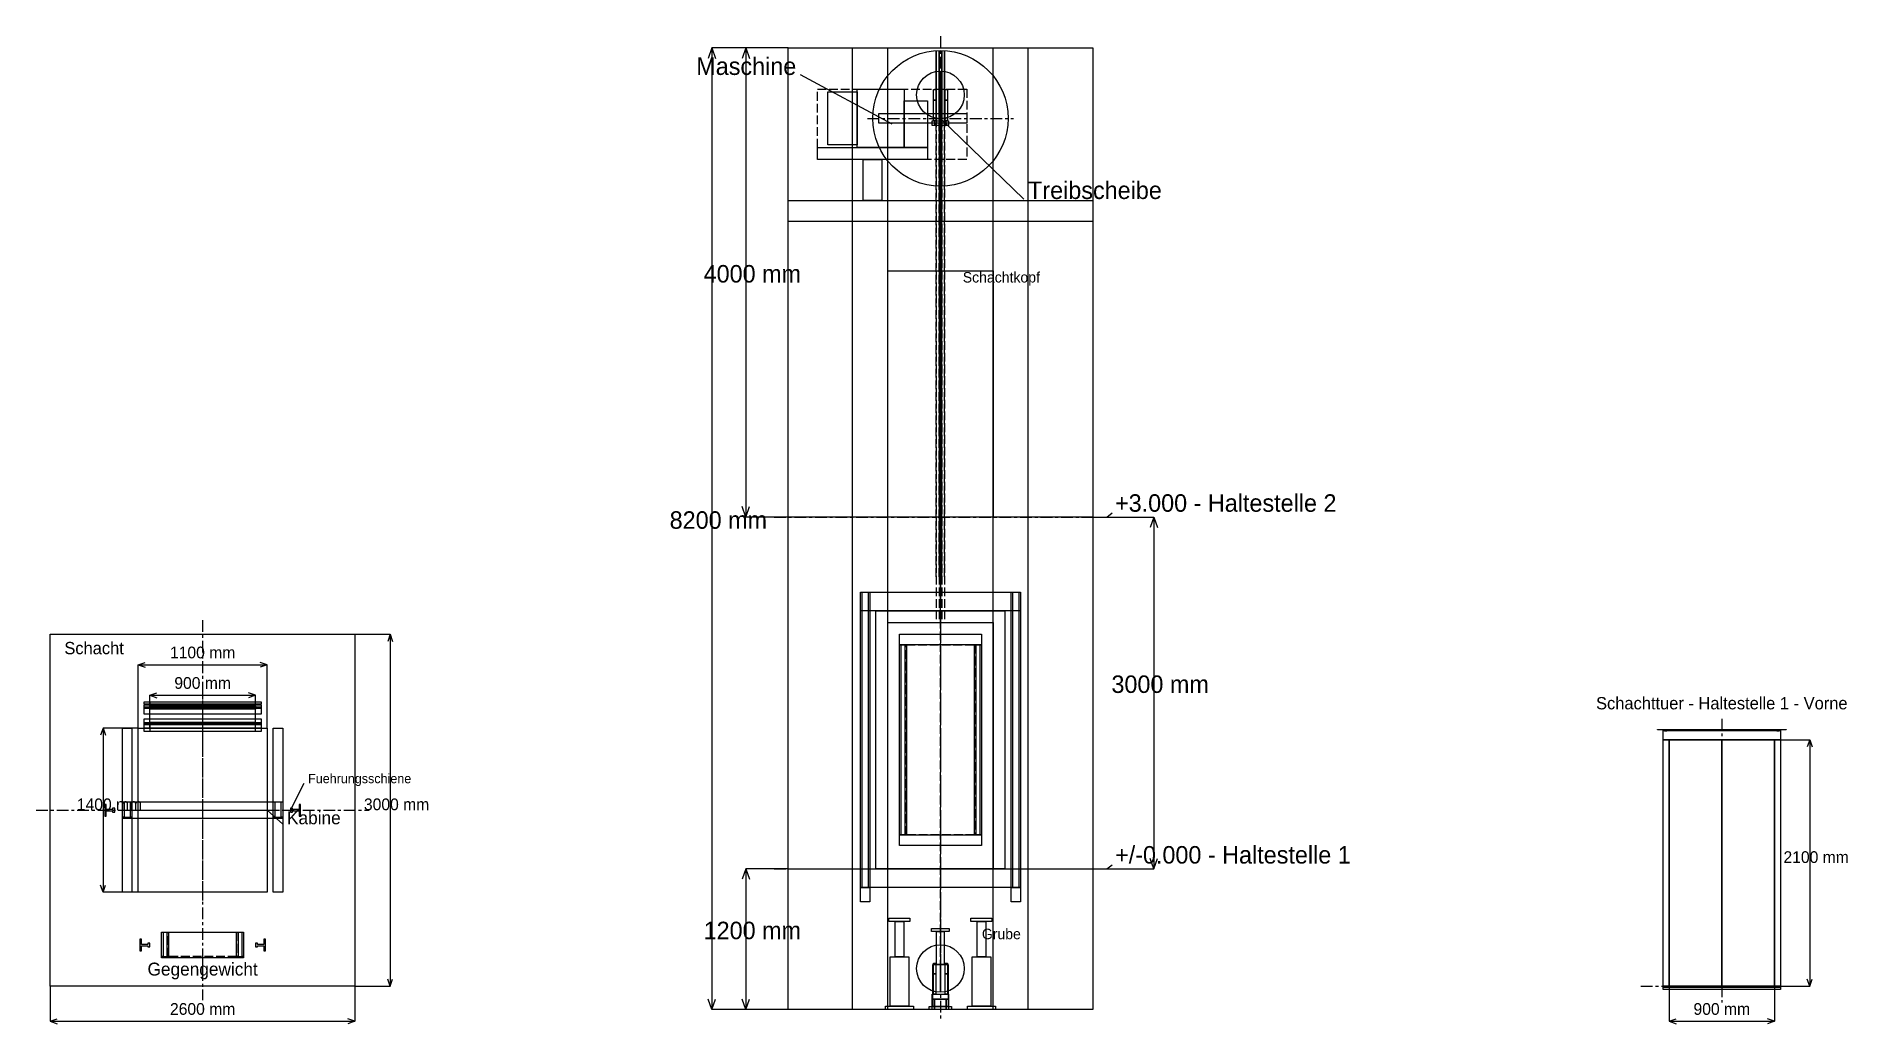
# Model space of a CAD drawing. Extents: x 120 to 15578, y 99 to 8520.
import ezdxf
from ezdxf.enums import TextEntityAlignment as Align

# ---------------------------------------------------------------- set-up
doc = ezdxf.new("R2010")
doc.units = 0
doc.linetypes.add('CENTER', pattern=[175, 100, -25, 25, -25])
doc.linetypes.add('HIDDEN', pattern=[100, 75, -25])
for name, color, linetype in [('ANNOTATIONS', 7, 'CONTINUOUS'), ('BUFFERS', 30, 'CONTINUOUS'), ('CABIN', 1, 'CONTINUOUS'), ('CAR_FRAME', 3, 'CONTINUOUS'), ('CENTERLINES', 8, 'CENTER'), ('COUNTERWEIGHT', 6, 'CONTINUOUS'), ('DIMENSIONS', 7, 'CONTINUOUS'), ('DOORS', 2, 'CONTINUOUS'), ('GUIDE_RAILS', 4, 'CONTINUOUS'), ('MACHINE', 5, 'CONTINUOUS'), ('ROPES', 8, 'HIDDEN'), ('SHAFT', 7, 'CONTINUOUS')]:
    doc.layers.add(name, color=color, linetype=linetype)

# ---------------------------------------------------------------- blocks, each defined once
blk = doc.blocks.new('LP_GRUNDRISS')
at = {"layer": 'ANNOTATIONS', "linetype": 'CONTINUOUS'}
for p, q in [((750, 0), (865, 230)), ((550, 0), (685, -120)), ((0, -1260), (0, -1410))]:
    blk.add_line(p, q, dxfattribs=at)
at = {"layer": 'CABIN', "linetype": 'CONTINUOUS'}
blk.add_lwpolyline([(-550, 700), (550, 700), (550, -700), (-550, -700)], close=True, dxfattribs=at)
at = {"layer": 'CAR_FRAME', "linetype": 'CONTINUOUS'}
for points in [[(-683, 700), (-603, 700), (-603, -700), (-683, -700)], [(603, 700), (683, 700), (683, -700), (603, -700)], [(-683, 70), (-671, 70), (-671, -58), (-683, -58)], [(-683, 70), (683, 70), (683, -70), (-683, -70)], [(-683, 70), (683, 70), (683, -70), (-683, -70)], [(-615, 70), (-603, 70), (-603, -58), (-615, -58)], [(603, 70), (615, 70), (615, -58), (603, -58)], [(671, 70), (683, 70), (683, -58), (671, -58)], [(-683, -58), (-603, -58), (-603, -70), (-683, -70)], [(603, -58), (683, -58), (683, -70), (603, -70)]]:
    blk.add_lwpolyline(points, close=True, dxfattribs=at)
at = {"layer": 'CENTERLINES', "linetype": 'CENTER'}
for p, q in [((0, 1620), (0, -1620)), ((0, 1060), (0, 540)), ((0, 780), (0, -780)), ((-1420, 0), (1420, 0)), ((-630, 0), (630, 0))]:
    blk.add_line(p, q, dxfattribs=at)
at = {"layer": 'COUNTERWEIGHT', "linetype": 'CONTINUOUS'}
for points in [[(-350, -1040), (350, -1040), (350, -1260), (-350, -1260)], [(-350, -1040), (-338, -1040), (-338, -1248), (-350, -1248)], [(-350, -1040), (350, -1040), (350, -1260), (-350, -1260)], [(-350, -1040), (350, -1040), (350, -1260), (-350, -1260)], [(-302, -1040), (-290, -1040), (-290, -1248), (-302, -1248)], [(290, -1040), (302, -1040), (302, -1248), (290, -1248)], [(338, -1040), (350, -1040), (350, -1248), (338, -1248)], [(-350, -1248), (-290, -1248), (-290, -1260), (-350, -1260)], [(290, -1248), (350, -1248), (350, -1260), (290, -1260)]]:
    blk.add_lwpolyline(points, close=True, dxfattribs=at)
at = {"layer": 'COUNTERWEIGHT', "linetype": 'HIDDEN'}
blk.add_lwpolyline([(-290, -1040), (290, -1040), (290, -1248), (-290, -1248)], close=True, dxfattribs=at)
at = {"layer": 'DIMENSIONS', "linetype": 'CONTINUOUS'}
for p, q in [((1300, 1500), (1600, 1500)), ((1600, 1500), (1579, 1440)), ((1600, 1500), (1600, -1500)), ((1600, 1500), (1621, 1440)), ((-550, 1240), (-490, 1261)), ((-550, 700), (-550, 1240)), ((-550, 1240), (550, 1240)), ((-550, 1240), (-490, 1219)), ((550, 1240), (490, 1261)), ((550, 1240), (490, 1219)), ((550, 700), (550, 1240)), ((-450, 980), (-390, 1001)), ((-450, 700), (-450, 980)), ((-450, 980), (450, 980)), ((-450, 980), (-390, 959)), ((450, 980), (390, 1001)), ((450, 980), (390, 959)), ((450, 700), (450, 980)), ((-850, 700), (-871, 640)), ((-550, 700), (-850, 700)), ((-850, 700), (-850, -700)), ((-850, 700), (-829, 640)), ((-850, -700), (-871, -640)), ((-850, -700), (-829, -640)), ((-550, -700), (-850, -700)), ((-1300, -1500), (-1300, -1800)), ((1300, -1500), (1300, -1800)), ((1300, -1500), (1600, -1500)), ((1600, -1500), (1579, -1440)), ((1600, -1500), (1621, -1440)), ((-1300, -1800), (-1240, -1779)), ((-1300, -1800), (1300, -1800)), ((-1300, -1800), (-1240, -1821)), ((1300, -1800), (1240, -1779)), ((1300, -1800), (1240, -1821))]:
    blk.add_line(p, q, dxfattribs=at)
at = {"layer": 'DOORS', "linetype": 'CONTINUOUS'}
blk.add_line((-450, 700), (450, 700), dxfattribs=at)
for points in [[(-500, 925), (-450, 925), (-450, 905), (-500, 905)], [(-500, 925), (500, 925), (500, 905), (-500, 905)], [(-500, 900), (500, 900), (500, 880), (-500, 880)], [(-500, 880), (500, 880), (500, 870), (-500, 870)], [(-500, 870), (500, 870), (500, 820), (-500, 820)], [(-500, 780), (500, 780), (500, 745), (-500, 745)], [(-450, 887), (0, 887), (0, 863), (-450, 863)], [(0, 887), (450, 887), (450, 863), (0, 863)], [(450, 925), (500, 925), (500, 905), (450, 905)], [(-500, 745), (500, 745), (500, 735), (-500, 735)], [(-500, 735), (500, 735), (500, 700), (-500, 700)], [(-500, 730), (-450, 730), (-450, 670), (-500, 670)], [(-500, 730), (500, 730), (500, 670), (-500, 670)], [(-450, 752), (0, 752), (0, 728), (-450, 728)], [(0, 752), (450, 752), (450, 728), (0, 728)], [(450, 730), (500, 730), (500, 670), (450, 670)]]:
    blk.add_lwpolyline(points, close=True, dxfattribs=at)
at = {"layer": 'GUIDE_RAILS', "linetype": 'CONTINUOUS'}
for points in [[(-835, 50), (-835, -50), (-823, -50), (-823, -6), (-768, -6), (-768, -16), (-750, -16), (-750, 16), (-768, 16), (-768, 6), (-823, 6), (-823, 50)], [(835, -50), (835, 50), (823, 50), (823, 6), (768, 6), (768, 16), (750, 16), (750, -16), (768, -16), (768, -6), (823, -6), (823, -50)], [(-535, -1100), (-535, -1200), (-523, -1200), (-523, -1156), (-468, -1156), (-468, -1166), (-450, -1166), (-450, -1134), (-468, -1134), (-468, -1144), (-523, -1144), (-523, -1100)], [(535, -1200), (535, -1100), (523, -1100), (523, -1144), (468, -1144), (468, -1134), (450, -1134), (450, -1166), (468, -1166), (468, -1156), (523, -1156), (523, -1200)]]:
    blk.add_lwpolyline(points, close=True, dxfattribs=at)
at = {"layer": 'SHAFT', "linetype": 'CONTINUOUS'}
blk.add_lwpolyline([(-1300, 1500), (1300, 1500), (1300, -1500), (-1300, -1500)], close=True, dxfattribs=at)
at = {"layer": 'ANNOTATIONS', "linetype": 'CONTINUOUS'}
for s, height, p in [('Schacht', 105, (-1180, 1330)), ('Fuehrungsschiene', 80, (900, 230)), ('Kabine', 110, (720, -120))]:
    blk.add_text(s, height=height, dxfattribs=at).set_placement(p)
blk.add_text('Gegengewicht', height=110, dxfattribs=at).set_placement((0, -1410), align=Align.CENTER)
at = {"layer": 'DIMENSIONS', "linetype": 'CONTINUOUS'}
for s, p in [('1100 mm', (0, 1295)), ('900 mm', (0, 1035)), ('1400 mm', (-795, 0)), ('3000 mm', (1655, 0)), ('2600 mm', (0, -1745))]:
    blk.add_text(s, height=100, dxfattribs=at).set_placement(p, align=Align.CENTER)
blk = doc.blocks.new('LP_SCHNITT')
at = {"layer": 'ANNOTATIONS', "linetype": 'CONTINUOUS'}
for p, q in [((-412.5, 6350), (-1195, 6770)), ((0, 6400), (713, 5712))]:
    blk.add_line(p, q, dxfattribs=at)
at = {"layer": 'BUFFERS', "linetype": 'CONTINUOUS'}
for points in [[(-440, -420), (-260, -420), (-260, -450), (-440, -450)], [(-387.5, -450), (-312.5, -450), (-312.5, -750), (-387.5, -750)], [(260, -420), (440, -420), (440, -450), (260, -450)], [(312.5, -450), (387.5, -450), (387.5, -750), (312.5, -750)], [(-75, -510), (75, -510), (75, -535), (-75, -535)], [(-32.5, -535), (32.5, -535), (32.5, -815), (-32.5, -815)], [(-430, -750), (-270, -750), (-270, -1170), (-430, -1170)], [(270, -750), (430, -750), (430, -1170), (270, -1170)], [(-65, -815), (65, -815), (65, -1175), (-65, -1175)], [(-470, -1170), (-230, -1170), (-230, -1200), (-470, -1200)], [(-95, -1175), (95, -1175), (95, -1200), (-95, -1200)], [(230, -1170), (470, -1170), (470, -1200), (230, -1200)]]:
    blk.add_lwpolyline(points, close=True, dxfattribs=at)
at = {"layer": 'CABIN', "linetype": 'CONTINUOUS'}
blk.add_lwpolyline([(-550, 2200), (550, 2200), (550, 0), (-550, 0)], close=True, dxfattribs=at)
at = {"layer": 'CAR_FRAME', "linetype": 'CONTINUOUS'}
for points in [[(-683, 2360), (-603, 2360), (-603, -160), (-683, -160)], [(-683, 2360), (-671, 2360), (-671, -160), (-683, -160)], [(-683, 2360), (683, 2360), (683, 2200), (-683, 2200)], [(-615, 2360), (-603, 2360), (-603, -160), (-615, -160)], [(603, 2360), (683, 2360), (683, -160), (603, -160)], [(603, 2360), (615, 2360), (615, -160), (603, -160)], [(671, 2360), (683, 2360), (683, -160), (671, -160)], [(-683, 0), (683, 0), (683, -160), (-683, -160)], [(-683, -160), (-603, -160), (-603, -280), (-683, -280)], [(603, -160), (683, -160), (683, -280), (603, -280)]]:
    blk.add_lwpolyline(points, close=True, dxfattribs=at)
at = {"layer": 'CENTERLINES', "linetype": 'CENTER'}
for p, q in [((0, 7100), (0, -1300)), ((-623, 6400), (623, 6400)), ((-1420, 3000), (1420, 3000)), ((1420, 3000), (1465, 3035)), ((-1420, 0), (1420, 0)), ((1420, 0), (1465, 35))]:
    blk.add_line(p, q, dxfattribs=at)
at = {"layer": 'COUNTERWEIGHT', "linetype": 'CONTINUOUS'}
for points in [[(-350, 2000), (350, 2000), (350, 1910), (-350, 1910)], [(-350, 1910), (-290, 1910), (-290, 290), (-350, 290)], [(-350, 1910), (-338, 1910), (-338, 290), (-350, 290)], [(-302, 1910), (-290, 1910), (-290, 290), (-302, 290)], [(290, 1910), (350, 1910), (350, 290), (290, 290)], [(290, 1910), (302, 1910), (302, 290), (290, 290)], [(338, 1910), (350, 1910), (350, 290), (338, 290)], [(-350, 290), (350, 290), (350, 200), (-350, 200)]]:
    blk.add_lwpolyline(points, close=True, dxfattribs=at)
at = {"layer": 'COUNTERWEIGHT', "linetype": 'HIDDEN'}
blk.add_lwpolyline([(-290, 1910), (290, 1910), (290, 290), (-290, 290)], close=True, dxfattribs=at)
at = {"layer": 'DIMENSIONS', "linetype": 'CONTINUOUS'}
for p, q in [((-1950, 7000), (-1981.309091, 6910.545455)), ((-1300, 7000), (-1950, 7000)), ((-1950, 7000), (-1950, -1200)), ((-1950, 7000), (-1918.690909, 6910.545455)), ((-1660, 7000), (-1691.309091, 6910.545455)), ((-1300, 7000), (-1660, 7000)), ((-1660, 7000), (-1660, 3000)), ((-1660, 7000), (-1628.690909, 6910.545455)), ((-1660, 3000), (-1691.309091, 3089.454545)), ((-1660, 3000), (-1628.690909, 3089.454545)), ((-1300, 3000), (-1660, 3000)), ((1300, 3000), (1820, 3000)), ((1820, 3000), (1788.690909, 2910.545455)), ((1820, 3000), (1820, 0)), ((1820, 3000), (1851.309091, 2910.545455)), ((-1660, 0), (-1691.309091, -89.454545)), ((-1300, 0), (-1660, 0)), ((-1660, 0), (-1660, -1200)), ((-1660, 0), (-1628.690909, -89.454545)), ((1300, 0), (1820, 0)), ((1820, 0), (1788.690909, 89.454545)), ((1820, 0), (1851.309091, 89.454545)), ((-1950, -1200), (-1981.309091, -1110.545455)), ((-1950, -1200), (-1918.690909, -1110.545455)), ((-1300, -1200), (-1950, -1200)), ((-1660, -1200), (-1691.309091, -1110.545455)), ((-1660, -1200), (-1628.690909, -1110.545455)), ((-1300, -1200), (-1660, -1200))]:
    blk.add_line(p, q, dxfattribs=at)
at = {"layer": 'DOORS', "linetype": 'CONTINUOUS'}
for points in [[(-450, 5100), (450, 5100), (450, 3000), (-450, 3000)], [(-450, 2100), (450, 2100), (450, 0), (-450, 0)]]:
    blk.add_lwpolyline(points, close=True, dxfattribs=at)
at = {"layer": 'GUIDE_RAILS', "linetype": 'CONTINUOUS'}
for p, q in [((-750, -1200), (-750, 7000)), ((-450, -1200), (-450, 7000)), ((450, -1200), (450, 7000)), ((750, -1200), (750, 7000))]:
    blk.add_line(p, q, dxfattribs=at)
at = {"layer": 'MACHINE', "linetype": 'HIDDEN'}
blk.add_lwpolyline([(-1050, 6650), (225, 6650), (225, 6050), (-1050, 6050)], close=True, dxfattribs=at)
at = {"layer": 'MACHINE', "linetype": 'CONTINUOUS'}
for points in [[(-710, 6650), (-310, 6650), (-310, 6150), (-710, 6150)], [(-960, 6625), (-710, 6625), (-710, 6175), (-960, 6175)], [(-310, 6550), (-110, 6550), (-110, 6150), (-310, 6150)], [(-60, 6645), (-40, 6645), (-40, 6555), (-60, 6555)], [(-60, 6555), (-40, 6555), (-40, 6380), (-60, 6380)], [(40, 6645), (60, 6645), (60, 6555), (40, 6555)], [(40, 6555), (60, 6555), (60, 6380), (40, 6380)], [(-525, 6440), (225, 6440), (225, 6360), (-525, 6360)], [(-70, 6380), (70, 6380), (70, 6340), (-70, 6340)], [(-70, 6380), (-50, 6380), (-50, 6340), (-70, 6340)], [(50, 6380), (70, 6380), (70, 6340), (50, 6340)], [(-1050, 6150), (-110, 6150), (-110, 6050), (-1050, 6050)], [(-660, 6050), (-500, 6050), (-500, 5700), (-660, 5700)], [(-660, 6050), (-500, 6050), (-500, 5700), (-660, 5700)], [(-1300, 5700), (1300, 5700), (1300, 5520), (-1300, 5520)], [(-1300, 5700), (1300, 5700), (1300, 5520), (-1300, 5520)], [(-60, -805), (-40, -805), (-40, -895), (-60, -895)], [(-60, -895), (-40, -895), (-40, -1070), (-60, -1070)], [(40, -805), (60, -805), (60, -895), (40, -895)], [(40, -895), (60, -895), (60, -1070), (40, -1070)], [(-70, -1070), (70, -1070), (70, -1110), (-70, -1110)], [(-70, -1110), (-50, -1110), (-50, -1200), (-70, -1200)], [(-50, -1110), (50, -1110), (50, -1200), (-50, -1200)], [(50, -1110), (70, -1110), (70, -1200), (50, -1200)]]:
    blk.add_lwpolyline(points, close=True, dxfattribs=at)
for centre, radius in [((0, 6400), 578), ((0, 6600), 203), ((0, -850), 203)]:
    blk.add_circle(centre, radius, dxfattribs=at)
at = {"layer": 'ROPES', "linetype": 'HIDDEN'}
for points in [[(-36, 2490), (-36, 6400), (-36, 6475.052561), (-36, 6548.820951), (-36, 6620.042974), (-36, 6687.5), (-36, 6750.037822), (-36, 6806.586399), (-36, 6856.178171), (-36, 6897.964607), (-36, 6931.230731), (-36, 6955.40735), (-36, 6970.080795), (-36, 6975), (-36, 6970.080795), (-36, 6955.40735), (-36, 6931.230731), (-36, 6897.964607), (-36, 6856.178171), (-36, 6806.586399), (-36, 6750.037822), (-36, 6687.5), (-36, 6620.042974), (-36, 6548.820951), (-36, 6475.052561), (-36, 6400), (-36, 2130)], [(-12, 2490), (-12, 6400), (-12, 6475.052561), (-12, 6548.820951), (-12, 6620.042974), (-12, 6687.5), (-12, 6750.037822), (-12, 6806.586399), (-12, 6856.178171), (-12, 6897.964607), (-12, 6931.230731), (-12, 6955.40735), (-12, 6970.080795), (-12, 6975), (-12, 6970.080795), (-12, 6955.40735), (-12, 6931.230731), (-12, 6897.964607), (-12, 6856.178171), (-12, 6806.586399), (-12, 6750.037822), (-12, 6687.5), (-12, 6620.042974), (-12, 6548.820951), (-12, 6475.052561), (-12, 6400), (-12, 2130)], [(12, 2490), (12, 6400), (12, 6475.052561), (12, 6548.820951), (12, 6620.042974), (12, 6687.5), (12, 6750.037822), (12, 6806.586399), (12, 6856.178171), (12, 6897.964607), (12, 6931.230731), (12, 6955.40735), (12, 6970.080795), (12, 6975), (12, 6970.080795), (12, 6955.40735), (12, 6931.230731), (12, 6897.964607), (12, 6856.178171), (12, 6806.586399), (12, 6750.037822), (12, 6687.5), (12, 6620.042974), (12, 6548.820951), (12, 6475.052561), (12, 6400), (12, 2130)], [(36, 2490), (36, 6400), (36, 6475.052561), (36, 6548.820951), (36, 6620.042974), (36, 6687.5), (36, 6750.037822), (36, 6806.586399), (36, 6856.178171), (36, 6897.964607), (36, 6931.230731), (36, 6955.40735), (36, 6970.080795), (36, 6975), (36, 6970.080795), (36, 6955.40735), (36, 6931.230731), (36, 6897.964607), (36, 6856.178171), (36, 6806.586399), (36, 6750.037822), (36, 6687.5), (36, 6620.042974), (36, 6548.820951), (36, 6475.052561), (36, 6400), (36, 2130)]]:
    blk.add_lwpolyline(points, dxfattribs=at)
blk.add_lwpolyline([(0, 6600), (0, 6626.105238), (0, 6651.763809), (0, 6676.536686), (0, 6700), (0, 6721.752286), (0, 6741.421356), (0, 6758.670668), (0, 6773.205081), (0, 6784.775907), (0, 6793.185165), (0, 6798.288972), (0, 6800), (0, 6798.288972), (0, 6793.185165), (0, 6784.775907), (0, 6773.205081), (0, 6758.670668), (0, 6741.421356), (0, 6721.752286), (0, 6700), (0, 6676.536686), (0, 6651.763809), (0, 6626.105238), (0, 6600), (0, -340), (0, -850), (0, -876.105238), (0, -901.763809), (0, -926.536686), (0, -950), (0, -971.752286), (0, -991.421356), (0, -1008.670668), (0, -1023.205081), (0, -1034.775907), (0, -1043.185165), (0, -1048.288972), (0, -1050), (0, -1048.288972), (0, -1043.185165), (0, -1034.775907), (0, -1023.205081), (0, -1008.670668), (0, -991.421356), (0, -971.752286), (0, -950), (0, -926.536686), (0, -901.763809), (0, -876.105238), (0, -850), (0, 6600)], close=True, dxfattribs=at)
at = {"layer": 'SHAFT', "linetype": 'CONTINUOUS'}
for points in [[(-1300, 7000), (1300, 7000), (1300, -1200), (-1300, -1200)], [(-1300, 7000), (1300, 7000), (1300, 3000), (-1300, 3000)], [(-1300, 0), (1300, 0), (1300, -1200), (-1300, -1200)]]:
    blk.add_lwpolyline(points, close=True, dxfattribs=at)
at = {"layer": 'ANNOTATIONS', "linetype": 'CONTINUOUS'}
blk.add_text('Maschine', height=149.090909, dxfattribs=at).set_placement((-1230, 6770), align=Align.RIGHT)
for s, p in [('Treibscheibe', (748, 5712)), ('+3.000 - Haltestelle 2', (1490, 3045)), ('+/-0.000 - Haltestelle 1', (1490, 45))]:
    blk.add_text(s, height=149.090909, dxfattribs=at).set_placement(p)
for s, p in [('Schachtkopf', (520, 5000)), ('Grube', (520, -600))]:
    blk.add_text(s, height=89.454545, dxfattribs=at).set_placement(p, align=Align.CENTER)
at = {"layer": 'DIMENSIONS', "linetype": 'CONTINUOUS'}
for s, p in [('4000 mm', (-1605, 5000)), ('8200 mm', (-1895, 2900)), ('3000 mm', (1875, 1500)), ('1200 mm', (-1605, -600))]:
    blk.add_text(s, height=149.090909, dxfattribs=at).set_placement(p, align=Align.CENTER)
blk = doc.blocks.new('LP_TUERANSICHT_003')
at = {"layer": 'CENTERLINES', "linetype": 'CENTER'}
for p, q in [((0, 2280), (0, -140)), ((-690, 0), (690, 0))]:
    blk.add_line(p, q, dxfattribs=at)
at = {"layer": 'DIMENSIONS', "linetype": 'CONTINUOUS'}
for p, q in [((450, 2100), (750, 2100)), ((750, 2100), (729, 2040)), ((750, 2100), (750, 0)), ((750, 2100), (771, 2040)), ((-450, 0), (-450, -300)), ((450, 0), (450, -300)), ((450, 0), (750, 0)), ((750, 0), (729, 60)), ((750, 0), (771, 60)), ((-450, -300), (-390, -279)), ((-450, -300), (450, -300)), ((-450, -300), (-390, -321)), ((450, -300), (390, -279)), ((450, -300), (390, -321))]:
    blk.add_line(p, q, dxfattribs=at)
at = {"layer": 'DOORS', "linetype": 'CONTINUOUS'}
for points in [[(-550, 2189), (550, 2189), (550, 2185), (-550, 2185)], [(-500, 2180), (500, 2180), (500, 2100), (-500, 2100)], [(-490, 2189), (-470, 2189), (-470, 2175), (-490, 2175)], [(470, 2189), (490, 2189), (490, 2175), (470, 2175)], [(-500, 2100), (-450, 2100), (-450, 0), (-500, 0)], [(-450, 2100), (450, 2100), (450, 0), (-450, 0)], [(-450, 2100), (0, 2100), (0, 0), (-450, 0)], [(0, 2100), (450, 2100), (450, 0), (0, 0)], [(450, 2100), (500, 2100), (500, 0), (450, 0)], [(-500, 0), (500, 0), (500, -30), (-500, -30)], [(-500, 0), (500, 0), (500, -30), (-500, -30)], [(-500, -8), (500, -8), (500, -30), (-500, -30)]]:
    blk.add_lwpolyline(points, close=True, dxfattribs=at)
at = {"layer": 'ANNOTATIONS', "linetype": 'CONTINUOUS'}
blk.add_text('Schachttuer - Haltestelle 1 - Vorne', height=105, dxfattribs=at).set_placement((0, 2360), align=Align.CENTER)
at = {"layer": 'DIMENSIONS', "linetype": 'CONTINUOUS'}
for s, p in [('2100 mm', (805, 1050)), ('900 mm', (0, -245))]:
    blk.add_text(s, height=100, dxfattribs=at).set_placement(p, align=Align.CENTER)

msp = doc.modelspace()

# ---------------------------------------------------------------- block references
at = {"layer": 'ANNOTATIONS'}
for name, p in [('LP_SCHNITT', (7835.654545, 1420)), ('LP_GRUNDRISS', (1540, 1920)), ('LP_TUERANSICHT_003', (14503.354545, 420))]:
    msp.add_blockref(name, p, dxfattribs=at)

doc.saveas('drawing.dxf')
